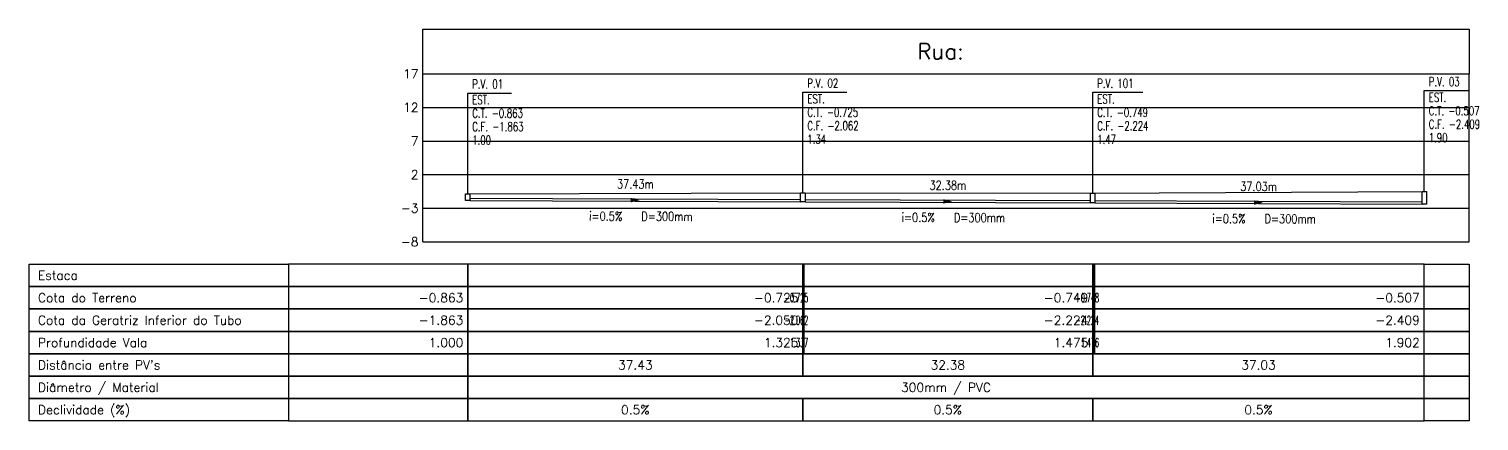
# Model space of a CAD drawing. Extents: x -44 to 14114764, y -20 to 289527804.
# Drawn here: x 359091.4 to 359253.3, y 7353108.5 to 7353152.3 of the extents above; entities that cross this region are included whole.
import ezdxf
from ezdxf.enums import TextEntityAlignment as Align

# ---------------------------------------------------------------- set-up
doc = ezdxf.new("R2010")
doc.units = 0
for name, color, linetype in [('PS_IND_COMPRIMENTO', 7, 'Continuous'), ('PS_IND_DIAMETRO', 7, 'Continuous'), ('PS_IND_FLUXO', 3, 'Continuous'), ('PS_IND_INCLINACAO', 7, 'Continuous'), ('PS_PERFIL_CAIXAS', 7, 'Continuous'), ('PS_PERFIL_COTA_LIN', 7, 'Continuous'), ('PS_PERFIL_COTA_TXT', 5, 'Continuous'), ('PS_PERFIL_GRADE', 8, 'Continuous'), ('PS_PERFIL_TERRENO', 3, 'Continuous'), ('PS_PERFIL_TITULOS', 5, 'Continuous'), ('PS_PERFIL_TUBO', 7, 'Continuous'), ('PS_PONTOS_IDENTIFICACAO_LIN', 7, 'Continuous'), ('PS_PONTOS_IDENTIFICACAO_TXT', 7, 'Continuous')]:
    doc.layers.add(name, color=color, linetype=linetype)
doc.styles.add('ROMANS', font='ROMANS.shx', dxfattribs={"height": 2})

# ---------------------------------------------------------------- blocks, each defined once
blk = doc.blocks.new('*U857')
at = {"layer": 'PS_PERFIL_GRADE', "linetype": 'Continuous'}
for p, q in [((0, 0), (0, 18.75)), ((0, 18.75), (116.84, 18.75)), ((116.84, 0), (116.84, 18.75)), ((0, 15), (116.84, 15)), ((0, 11.25), (116.84, 11.25)), ((0, 7.5), (116.84, 7.5)), ((0, 3.75), (116.84, 3.75)), ((0, 0), (116.84, 0))]:
    blk.add_line(p, q, dxfattribs=at)
blk.add_lwpolyline([(0, 18.75), (0, 23.75), (116.84, 23.75), (116.84, 18.75)], dxfattribs=at)
at = {"layer": 'PS_PERFIL_GRADE', "style": 'ROMANS'}
for s, p in [('17', (-0.5, 18.75)), ('12', (-0.5, 15)), ('7', (-0.5, 11.25)), ('2', (-0.5, 7.5)), ('-3', (-0.5, 3.75)), ('-8', (-0.5, 0))]:
    blk.add_text(s, height=1, dxfattribs=at).set_placement(p, align=Align.MIDDLE_RIGHT)

msp = doc.modelspace()

# ---------------------------------------------------------------- linework, layer by layer
at = {"layer": 'PS_IND_FLUXO'}
for points in [[(359158.609, 7353133.164, 0.5, 0, 0), (359159.609, 7353133.16, 0, 0, 0)], [(359193.513, 7353133.025, 0.5, 0, 0), (359194.513, 7353133.021, 0, 0, 0)], [(359228.215, 7353132.895, 0.5, 0, 0), (359229.215, 7353132.891, 0, 0, 0)]]:
    msp.add_lwpolyline(points, format="xyseb", dxfattribs=at)
at = {"layer": 'PS_PERFIL_CAIXAS', "linetype": 'Continuous'}
for points in [[(359140.144, 7353133.87), (359140.644, 7353133.87), (359140.644, 7353133.12), (359140.144, 7353133.12)], [(359177.575, 7353133.973), (359178.075, 7353133.973), (359178.075, 7353132.971), (359177.575, 7353132.971)], [(359209.951, 7353133.955), (359210.451, 7353133.955), (359210.451, 7353132.85), (359209.951, 7353132.85)], [(359246.979, 7353134.137), (359247.479, 7353134.137), (359247.479, 7353132.711), (359246.979, 7353132.711)]]:
    msp.add_lwpolyline(points, close=True, dxfattribs=at)
at = {"layer": 'PS_PERFIL_COTA_LIN', "linetype": 'Continuous'}
for points in [[(359120.394, 7353126.017), (359120.394, 7353123.517), (359091.394, 7353123.517), (359091.394, 7353126.017)], [(359120.394, 7353126.017), (359120.394, 7353123.517), (359140.394, 7353123.517), (359140.394, 7353126.017)], [(359140.394, 7353126.017), (359140.394, 7353123.517), (359177.825, 7353123.517), (359177.825, 7353126.017)], [(359177.825, 7353126.017), (359177.825, 7353123.517), (359177.925, 7353123.517), (359177.925, 7353126.017)], [(359177.925, 7353126.017), (359177.925, 7353123.517), (359210.201, 7353123.517), (359210.201, 7353126.017)], [(359210.201, 7353126.017), (359210.201, 7353123.517), (359210.401, 7353123.517), (359210.401, 7353126.017)], [(359210.401, 7353126.017), (359210.401, 7353123.517), (359247.229, 7353123.517), (359247.229, 7353126.017)], [(359252.229, 7353126.017), (359252.229, 7353123.517), (359247.229, 7353123.517), (359247.229, 7353126.017)], [(359120.394, 7353123.517), (359120.394, 7353121.017), (359091.394, 7353121.017), (359091.394, 7353123.517)], [(359120.394, 7353123.517), (359120.394, 7353121.017), (359140.394, 7353121.017), (359140.394, 7353123.517)], [(359140.394, 7353123.517), (359140.394, 7353121.017), (359177.825, 7353121.017), (359177.825, 7353123.517)], [(359177.825, 7353123.517), (359177.825, 7353121.017), (359177.925, 7353121.017), (359177.925, 7353123.517)], [(359177.925, 7353123.517), (359177.925, 7353121.017), (359210.201, 7353121.017), (359210.201, 7353123.517)], [(359210.201, 7353123.517), (359210.201, 7353121.017), (359210.401, 7353121.017), (359210.401, 7353123.517)], [(359210.401, 7353123.517), (359210.401, 7353121.017), (359247.229, 7353121.017), (359247.229, 7353123.517)], [(359252.229, 7353123.517), (359252.229, 7353121.017), (359247.229, 7353121.017), (359247.229, 7353123.517)], [(359120.394, 7353121.017), (359120.394, 7353118.517), (359091.394, 7353118.517), (359091.394, 7353121.017)], [(359120.394, 7353121.017), (359120.394, 7353118.517), (359140.394, 7353118.517), (359140.394, 7353121.017)], [(359140.394, 7353121.017), (359140.394, 7353118.517), (359177.825, 7353118.517), (359177.825, 7353121.017)], [(359177.825, 7353121.017), (359177.825, 7353118.517), (359177.925, 7353118.517), (359177.925, 7353121.017)], [(359177.925, 7353121.017), (359177.925, 7353118.517), (359210.201, 7353118.517), (359210.201, 7353121.017)], [(359210.201, 7353121.017), (359210.201, 7353118.517), (359210.401, 7353118.517), (359210.401, 7353121.017)], [(359210.401, 7353121.017), (359210.401, 7353118.517), (359247.229, 7353118.517), (359247.229, 7353121.017)], [(359252.229, 7353121.017), (359252.229, 7353118.517), (359247.229, 7353118.517), (359247.229, 7353121.017)], [(359120.394, 7353118.517), (359120.394, 7353116.017), (359091.394, 7353116.017), (359091.394, 7353118.517)], [(359120.394, 7353118.517), (359120.394, 7353116.017), (359140.394, 7353116.017), (359140.394, 7353118.517)], [(359140.394, 7353118.517), (359140.394, 7353116.017), (359177.825, 7353116.017), (359177.825, 7353118.517)], [(359177.825, 7353118.517), (359177.825, 7353116.017), (359177.925, 7353116.017), (359177.925, 7353118.517)], [(359177.925, 7353118.517), (359177.925, 7353116.017), (359210.201, 7353116.017), (359210.201, 7353118.517)], [(359210.201, 7353118.517), (359210.201, 7353116.017), (359210.401, 7353116.017), (359210.401, 7353118.517)], [(359210.401, 7353118.517), (359210.401, 7353116.017), (359247.229, 7353116.017), (359247.229, 7353118.517)], [(359252.229, 7353118.517), (359252.229, 7353116.017), (359247.229, 7353116.017), (359247.229, 7353118.517)], [(359120.394, 7353116.017), (359120.394, 7353113.517), (359091.394, 7353113.517), (359091.394, 7353116.017)], [(359120.394, 7353116.017), (359120.394, 7353113.517), (359140.394, 7353113.517), (359140.394, 7353116.017)], [(359140.394, 7353116.017), (359140.394, 7353113.517), (359177.825, 7353113.517), (359177.825, 7353116.017)], [(359177.825, 7353116.017), (359177.825, 7353113.517), (359210.201, 7353113.517), (359210.201, 7353116.017)], [(359210.201, 7353116.017), (359210.201, 7353113.517), (359247.229, 7353113.517), (359247.229, 7353116.017)], [(359252.229, 7353116.017), (359252.229, 7353113.517), (359247.229, 7353113.517), (359247.229, 7353116.017)], [(359120.394, 7353113.517), (359120.394, 7353111.017), (359091.394, 7353111.017), (359091.394, 7353113.517)], [(359120.394, 7353113.517), (359120.394, 7353111.017), (359140.394, 7353111.017), (359140.394, 7353113.517)], [(359140.394, 7353113.517), (359140.394, 7353111.017), (359247.229, 7353111.017), (359247.229, 7353113.517)], [(359252.229, 7353113.517), (359252.229, 7353111.017), (359247.229, 7353111.017), (359247.229, 7353113.517)], [(359120.394, 7353111.017), (359120.394, 7353108.517), (359091.394, 7353108.517), (359091.394, 7353111.017)], [(359120.394, 7353111.017), (359120.394, 7353108.517), (359140.394, 7353108.517), (359140.394, 7353111.017)], [(359140.394, 7353111.017), (359140.394, 7353108.517), (359177.825, 7353108.517), (359177.825, 7353111.017)], [(359177.825, 7353111.017), (359177.825, 7353108.517), (359210.201, 7353108.517), (359210.201, 7353111.017)], [(359210.201, 7353111.017), (359210.201, 7353108.517), (359247.229, 7353108.517), (359247.229, 7353111.017)], [(359252.229, 7353111.017), (359252.229, 7353108.517), (359247.229, 7353108.517), (359247.229, 7353111.017)]]:
    msp.add_lwpolyline(points, close=True, dxfattribs=at)
for points in [[(359140.394, 7353116.017), (359177.825, 7353116.017)], [(359177.925, 7353116.017), (359210.201, 7353116.017)], [(359210.401, 7353116.017), (359247.229, 7353116.017)], [(359120.394, 7353113.517), (359140.394, 7353113.517)], [(359140.394, 7353113.517), (359177.825, 7353113.517)], [(359140.394, 7353113.517), (359177.825, 7353113.517)], [(359177.825, 7353113.517), (359177.925, 7353113.517)], [(359177.925, 7353113.517), (359210.201, 7353113.517)], [(359177.925, 7353113.517), (359210.201, 7353113.517)], [(359210.401, 7353113.517), (359247.229, 7353113.517)], [(359210.401, 7353113.517), (359247.229, 7353113.517)], [(359120.394, 7353111.017), (359140.394, 7353111.017)], [(359140.394, 7353111.017), (359177.825, 7353111.017)], [(359140.394, 7353111.017), (359177.825, 7353111.017)], [(359177.825, 7353111.017), (359177.925, 7353111.017)], [(359177.925, 7353111.017), (359210.201, 7353111.017)], [(359177.925, 7353111.017), (359210.201, 7353111.017)], [(359210.401, 7353111.017), (359247.229, 7353111.017)], [(359210.401, 7353111.017), (359247.229, 7353111.017)], [(359140.394, 7353108.517), (359177.825, 7353108.517)], [(359177.925, 7353108.517), (359210.201, 7353108.517)], [(359210.401, 7353108.517), (359247.229, 7353108.517)]]:
    msp.add_lwpolyline(points, dxfattribs=at)
at = {"layer": 'PS_PERFIL_TERRENO', "linetype": 'Continuous'}
msp.add_lwpolyline([(359140.394, 7353133.87), (359177.825, 7353133.973), (359210.201, 7353133.955), (359247.229, 7353134.137)], dxfattribs=at)
at = {"layer": 'PS_PERFIL_TUBO', "linetype": 'Continuous'}
for points in [[(359140.644, 7353133.12), (359177.575, 7353132.98), (359177.575, 7353133.205), (359140.644, 7353133.345)], [(359178.075, 7353132.971), (359209.951, 7353132.85), (359209.951, 7353133.075), (359178.075, 7353133.196)], [(359210.451, 7353132.85), (359246.979, 7353132.711), (359246.979, 7353132.936), (359210.451, 7353133.075)]]:
    msp.add_lwpolyline(points, close=True, dxfattribs=at)
at = {"layer": 'PS_PONTOS_IDENTIFICACAO_LIN', "linetype": 'Continuous'}
for points in [[(359140.394, 7353133.87), (359140.394, 7353145.12), (359145.294, 7353145.12)], [(359177.825, 7353133.973), (359177.825, 7353145.223), (359182.725, 7353145.223)], [(359210.201, 7353133.955), (359210.201, 7353145.205), (359215.801, 7353145.205)], [(359247.229, 7353134.137), (359247.229, 7353145.387), (359252.129, 7353145.387)]]:
    msp.add_lwpolyline(points, dxfattribs=at)

# ---------------------------------------------------------------- block references
at = {"layer": 'PS_PERFIL_GRADE'}
msp.add_blockref('*U857', (359135.394, 7353128.517), dxfattribs=at)

# ---------------------------------------------------------------- texts
at = {"layer": 'PS_IND_COMPRIMENTO', "style": 'ROMANS', "width": 0.8}
for s, rotation, p in [('37.43m', 359.78242, (359159.116, 7353134.962)), ('32.38m', 359.78175, (359194.02, 7353134.823)), ('37.03m', 359.78225, (359228.722, 7353134.693))]:
    msp.add_text(s, height=1, rotation=rotation, dxfattribs=at).set_placement(p, align=Align.MIDDLE_CENTER)
at = {"layer": 'PS_IND_DIAMETRO', "style": 'ROMANS', "width": 0.8}
for rotation, p in [(359.78242, (359162.652, 7353131.349)), (359.78175, (359197.556, 7353131.209)), (359.78225, (359232.259, 7353131.079))]:
    msp.add_text('D=300mm', height=1, rotation=rotation, dxfattribs=at).set_placement(p, align=Align.MIDDLE_CENTER)
at = {"layer": 'PS_IND_INCLINACAO', "style": 'ROMANS', "width": 0.8}
for rotation, p in [(359.78242, (359155.803, 7353131.375)), (359.78175, (359190.706, 7353131.235)), (359.78225, (359225.409, 7353131.105))]:
    msp.add_text('i=0.5%', height=1, rotation=rotation, dxfattribs=at).set_placement(p, align=Align.MIDDLE_CENTER)
at = {"layer": 'PS_PERFIL_COTA_TXT', "style": 'ROMANS'}
for s, p in [('Estaca', (359092.394, 7353124.767)), ('Cota do Terreno', (359092.394, 7353122.267)), ('Cota da Geratriz Inferior do Tubo', (359092.394, 7353119.767)), ('Profundidade Vala', (359092.394, 7353117.267)), ("Distância entre PV's", (359092.394, 7353114.767)), ('Diâmetro / Material', (359092.394, 7353112.267)), ('Declividade (%)', (359092.394, 7353109.767))]:
    msp.add_text(s, height=1, dxfattribs=at).set_placement(p, align=Align.MIDDLE_LEFT)
for s, p in [('-0.863', (359139.894, 7353122.267)), ('-0.725', (359177.325, 7353122.267)), ('-0.749', (359209.701, 7353122.267)), ('-0.507', (359246.729, 7353122.267)), ('-1.863', (359139.894, 7353119.767)), ('-2.050', (359177.325, 7353119.767)), ('-2.224', (359209.701, 7353119.767)), ('-2.409', (359246.729, 7353119.767)), ('1.000', (359139.894, 7353117.267)), ('1.325', (359177.325, 7353117.267)), ('1.475', (359209.701, 7353117.267)), ('1.902', (359246.729, 7353117.267))]:
    msp.add_text(s, height=1, dxfattribs=at).set_placement(p, align=Align.MIDDLE_RIGHT)
at = {"layer": 'PS_PERFIL_COTA_TXT', "style": 'ROMANS', "width": 0.5}
for s, p in [('-0.725', (359178.425, 7353122.267)), ('-0.748', (359210.901, 7353122.267)), ('-2.062', (359178.425, 7353119.767)), ('-2.224', (359210.901, 7353119.767)), ('1.337', (359178.425, 7353117.267)), ('1.476', (359210.901, 7353117.267))]:
    msp.add_text(s, height=1, dxfattribs=at).set_placement(p, align=Align.MIDDLE_RIGHT)
at = {"layer": 'PS_PERFIL_COTA_TXT', "style": 'ROMANS'}
for s, p in [('37.43', (359159.109, 7353114.767)), ('32.38', (359194.013, 7353114.767)), ('37.03', (359228.715, 7353114.767)), ('300mm / PVC', (359193.812, 7353112.267)), ('0.5%', (359159.109, 7353109.767)), ('0.5%', (359194.013, 7353109.767)), ('0.5%', (359228.715, 7353109.767))]:
    msp.add_text(s, height=1, dxfattribs=at).set_placement(p, align=Align.MIDDLE_CENTER)
at = {"layer": 'PS_PERFIL_TITULOS', "style": 'ROMANS'}
msp.add_text('Rua: ', height=1.75, dxfattribs=at).set_placement((359193.812, 7353149.767), align=Align.MIDDLE_CENTER)
at = {"layer": 'PS_PONTOS_IDENTIFICACAO_TXT', "style": 'ROMANS', "width": 0.7}
for s, p in [('P.V. 01', (359140.894, 7353145.62)), ('P.V. 02', (359178.325, 7353145.723)), ('P.V. 101', (359210.701, 7353145.705)), ('P.V. 03', (359247.729, 7353145.887)), ('EST. ', (359140.894, 7353143.87)), ('EST. ', (359178.325, 7353143.973)), ('EST. ', (359210.701, 7353143.955)), ('EST. ', (359247.729, 7353144.137)), ('C.T. -0.863', (359140.894, 7353142.37)), ('C.T. -0.725', (359178.325, 7353142.473)), ('C.T. -0.749', (359210.701, 7353142.455)), ('C.T. -0.507', (359247.729, 7353142.637)), ('C.F. -1.863', (359140.894, 7353140.87)), ('C.F. -2.062', (359178.325, 7353140.973)), ('C.F. -2.224', (359210.701, 7353140.955)), ('C.F. -2.409', (359247.729, 7353141.137)), ('1.00', (359140.894, 7353139.37)), ('1.34', (359178.325, 7353139.473)), ('1.47', (359210.701, 7353139.455)), ('1.90', (359247.729, 7353139.637))]:
    msp.add_text(s, height=1, dxfattribs=at).set_placement(p)

doc.saveas('drawing.dxf')
